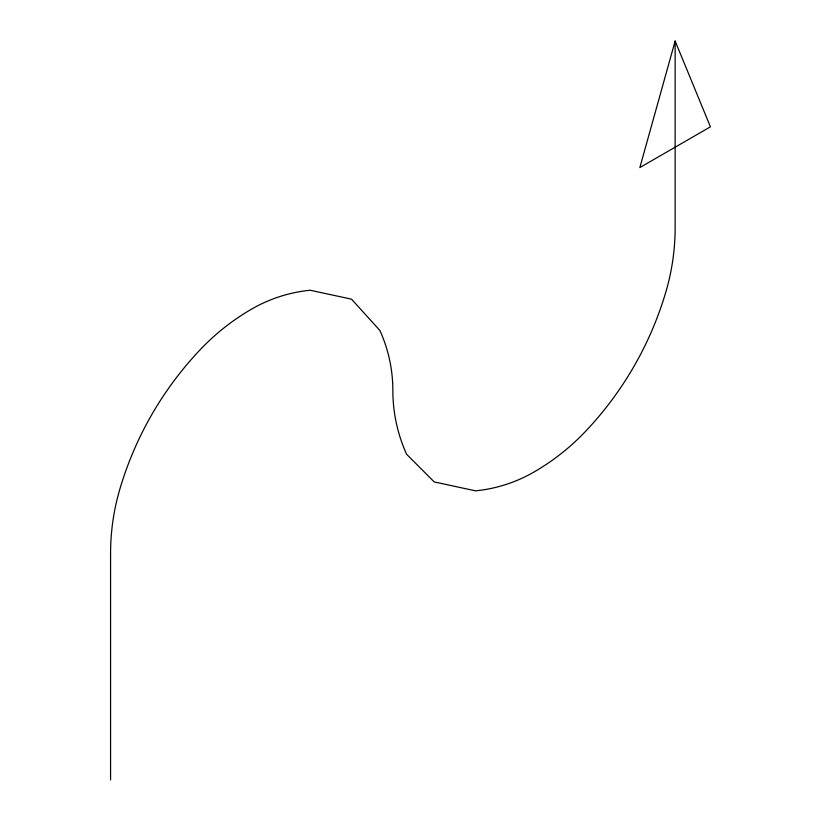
<?xml version="1.0" encoding="UTF-8"?>
<svg xmlns="http://www.w3.org/2000/svg" width="821" height="821" viewBox="0 0 821 821"><rect width="100%" height="100%" fill="white"/><g stroke="black" fill="none" stroke-linecap="round" stroke-linejoin="round"><path stroke-width="1.23" d="M675.139 41.05L639.857 167.566L710.432 126.814L675.139 41.05L675.139 227.561A228.094 228.094 0 0 1 665.687 292.533A344.584 344.584 0 0 1 585.547 431.353A228.094 228.094 0 0 1 533.999 472.024A145.635 145.635 0 0 1 475.533 490.835L434.196 481.917L406.611 454.28A154.646 154.646 0 0 1 392.859 390.539A145.635 145.635 0 0 0 379.907 330.504L351.521 299.162L310.174 290.244A145.635 145.635 0 0 0 251.719 309.045A228.094 228.094 0 0 0 200.17 349.725A344.584 344.584 0 0 0 120.02 488.536A228.094 228.094 0 0 0 110.568 553.518L110.568 779.95"/></g></svg>
